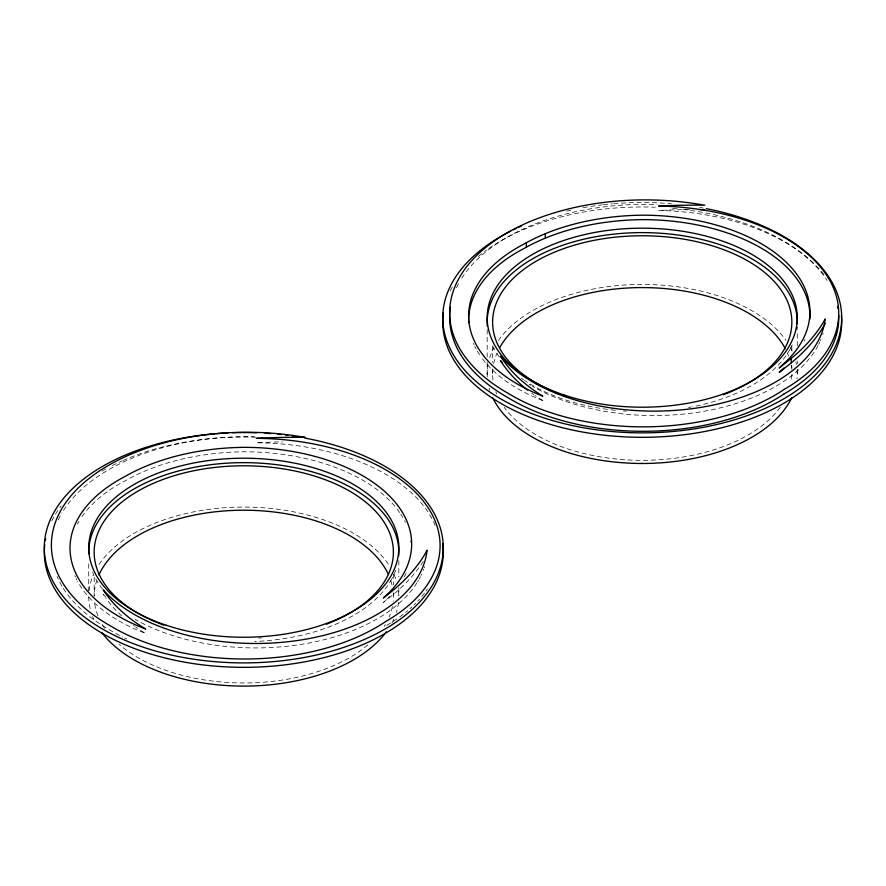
<?xml version="1.0" encoding="UTF-8"?>
<svg xmlns="http://www.w3.org/2000/svg" width="886" height="886" viewBox="0 0 886 886"><rect width="100%" height="100%" fill="white"/><g stroke="black" fill="none" stroke-linecap="round" stroke-linejoin="round"><path stroke-width="0.66" stroke-dasharray="4.43 3.32" d="M105.644 596.909L103.219 594.34L104.858 596.776A195.95 113.131 0 0 0 106.132 598.582M797.267 333.789L797.267 346.061M797.267 361.056L797.267 363.792M797.267 369.24L797.267 373.338M791.829 346.083L791.829 352.905M791.829 365.176L791.829 369.263M492.616 345.917L492.616 362.285M492.616 369.097L492.616 374.556M487.178 329.57L487.178 356.848M487.178 362.308L487.178 374.579M398.822 560.661L398.822 576.808M398.822 587.584L398.822 595.658A155.05 89.519 0 0 0 398.412 590.043M393.384 574.15L393.384 584.926M393.384 593L393.384 595.691M94.182 577.307L94.182 596.145A149.612 86.374 0 0 1 96.53 581.294M88.733 563.873L88.733 590.796M792.184 344.887A155.05 89.519 0 0 1 790.5 348.309M790.013 349.206A155.05 89.519 0 0 1 692.697 406.774M691.158 407.073A155.05 89.519 0 0 1 688.511 407.571M626.28 411.17A155.05 89.519 0 0 1 623.323 410.982M615.294 410.284A155.05 89.519 0 0 1 524.49 380.382M523.438 379.673A155.05 89.519 0 0 1 521.378 378.222M499.494 357.102A155.05 89.519 0 0 1 495.617 351.277M494.753 349.793A155.05 89.519 0 0 1 493.181 346.803M489.759 390.239A155.05 89.519 0 0 1 489.094 388.024M487.256 376.827A155.05 89.519 0 0 1 488.264 363.349M489.714 357.789A155.05 89.519 0 0 1 493.856 347.965M498.386 340.534A155.05 89.519 0 0 1 642.117 284.439A155.05 89.519 0 0 1 785.982 340.423M790.533 347.844A155.05 89.519 0 0 1 792.128 351.089M795.916 362.119A155.05 89.519 0 0 1 796.381 364.356M797.123 369.96A155.05 89.519 0 0 1 797.035 378.953M791.829 374.712A149.612 86.374 0 0 1 791.264 381.489M780.3 407.206A149.612 86.374 0 0 1 642.317 460.332A149.612 86.374 0 0 1 504.223 407.316M496.658 393.916A149.612 86.374 0 0 1 495.839 391.789M492.97 379.983A149.612 86.374 0 0 1 492.849 369.13M493.668 363.725A149.612 86.374 0 0 1 497.057 353.06M787.333 352.949A149.612 86.374 0 0 1 788.606 356.117M791.065 365.231A149.612 86.374 0 0 1 791.464 367.934M395.643 570.241A155.05 89.519 0 0 1 392.055 578.348M391.734 578.946A155.05 89.519 0 0 1 254.592 641.475M102.532 589.09A155.05 89.519 0 0 1 95.5 578.337M94.005 575.335A155.05 89.519 0 0 1 92.598 572.057M261.414 637.942A149.612 86.374 0 0 1 258.745 638.119M398.501 602.402A155.05 89.519 0 0 1 396.374 612.447M393.871 619.037A155.05 89.519 0 0 1 391.734 623.367M94.005 619.757A155.05 89.519 0 0 1 92.598 616.479M90.162 608.737A155.05 89.519 0 0 1 88.744 595.281M89.054 590.785A155.05 89.519 0 0 1 93.207 575.235M99.033 564.504A155.05 89.519 0 0 1 245.079 507.08A155.05 89.519 0 0 1 389.441 565.921M394.037 574.516A155.05 89.519 0 0 1 396.496 581.116M392.398 606.522A149.612 86.374 0 0 1 389.065 617.199M385.366 624.486A149.612 86.374 0 0 1 384.114 626.535M367.867 644.842A149.612 86.374 0 0 1 119.156 644.388M104.559 628.218A149.612 86.374 0 0 1 100.827 622.072M97.903 615.781A149.612 86.374 0 0 1 94.569 602.912M390.792 580.585A149.612 86.374 0 0 1 392 584.871M393.262 592.978A149.612 86.374 0 0 1 393.185 601.118M423.242 561.336A253.961 146.622 0 0 1 392.697 595.038L383.394 602.436L387.426 598.637A166.911 96.364 0 0 0 391.822 594.163M406.032 573.375A167.532 96.729 0 0 1 404.393 576.697M399.652 512.54A167.532 96.729 0 0 0 243.561 451.782A173.003 99.885 0 0 0 147.419 470.034L146.312 470.499A173.003 99.885 0 0 0 128.37 479.038L125.402 480.699A167.554 96.74 0 0 0 80.737 518.498M400.738 514.146A167.532 96.729 0 0 1 402.753 517.38M404.57 520.658A167.532 96.729 0 0 1 405.4 522.319M83.904 591.161A167.554 96.74 0 0 0 142.137 632.083L145.669 633.468A195.95 113.131 0 0 1 135.558 626.9M81.922 588.404A167.554 96.74 0 0 1 77.614 581.393M76.861 579.965A167.554 96.74 0 0 1 76.152 578.525M75.476 577.096A167.554 96.74 0 0 1 74.834 575.645M77.403 524.147A167.554 96.74 0 0 1 78.987 521.311M134.495 626.147A195.95 113.131 0 0 1 133.443 625.383M121.703 615.848A195.95 113.131 0 0 1 106.785 599.479M424.549 566.686A171.629 99.088 0 0 1 424.128 567.948M423.685 569.211A171.629 99.088 0 0 1 423.209 570.462M421.625 574.217A171.629 99.088 0 0 1 421.038 575.457M420.429 576.697A171.629 99.088 0 0 1 419.122 579.156M418.425 580.374A171.629 99.088 0 0 1 417.705 581.593M416.952 582.8A171.629 99.088 0 0 1 135.193 619.38M63.349 588.382A195.385 112.799 0 0 0 109.62 629.846A185.728 107.228 0 0 0 122.7 637.1M61.909 586.045A195.385 112.799 0 0 1 57.058 576.509M58.21 519.938A195.385 112.799 0 0 1 62.009 512.806M63.46 510.458A195.385 112.799 0 0 1 254.371 436.787M126.665 639.027A185.728 107.228 0 0 1 124.671 638.075M427.451 589.002A185.894 107.328 0 0 1 426.022 591.073M424.505 593.122A185.894 107.328 0 0 1 421.271 597.164M419.543 599.157A185.894 107.328 0 0 1 417.738 601.129M415.877 603.078A185.894 107.328 0 0 1 413.939 605.005M411.924 606.899A185.894 107.328 0 0 1 409.853 608.782M407.704 610.631A185.894 107.328 0 0 1 405.5 612.459M403.23 614.264A185.894 107.328 0 0 1 386.484 625.505M435.159 525.531A185.894 107.328 0 0 0 256.375 442.79L261.879 442.513A436.233 251.857 0 0 1 282.446 441.87M456.478 287.64A195.562 112.91 0 0 1 458.926 282.878M461.728 278.171A195.562 112.91 0 0 1 657.124 204.544M689.552 209.605A436.056 251.757 0 0 0 660.336 210.359L658.597 210.458A186.093 107.439 0 0 1 827.092 280.441M542.797 400.572A167.376 96.629 0 0 1 481.508 357.49M479.603 354.721A167.376 96.629 0 0 1 477.011 350.513M476.225 349.095A167.376 96.629 0 0 1 474.763 346.238M474.088 344.809A167.376 96.629 0 0 1 473.456 343.358M542.786 400.561A196.094 113.209 0 0 1 534.945 395.455M533.859 394.702A196.094 113.209 0 0 1 531.744 393.185M823.194 333.136A171.452 98.988 0 0 1 822.806 334.41M820.979 339.438A171.452 98.988 0 0 1 820.447 340.678M819.893 341.93A171.452 98.988 0 0 1 818.697 344.399M818.055 345.629A171.452 98.988 0 0 1 532.187 386.13M530.636 385.211A171.452 98.988 0 0 1 529.097 384.28M805.042 339.427A167.354 96.618 0 0 1 804.3 341.088M450.232 290.863A199.483 115.169 0 0 1 452.237 287.02M478.329 256.486A199.483 115.169 0 0 1 482.394 253.219M484.498 251.613A199.483 115.169 0 0 1 486.658 250.04M488.862 248.479A199.483 115.169 0 0 1 655.286 207.213M672.585 208.31A199.483 115.169 0 0 1 678.299 208.863M682.862 209.384A199.483 115.169 0 0 1 819.572 269.41M821.134 271.205A199.483 115.169 0 0 1 824.102 274.837M566.697 211.089A199.483 115.169 0 0 1 573.187 209.639M583.077 207.701A199.483 115.169 0 0 1 602.181 204.865M603.322 204.732A199.483 115.169 0 0 1 612.459 203.813M613.61 203.714A199.483 115.169 0 0 1 671.433 203.758M699.718 207.413A199.483 115.169 0 0 1 703.052 208.011M51.787 520.902A199.483 115.169 0 0 1 61.2 505.784M102.123 471.086A199.483 115.169 0 0 1 108.812 467.365M112.256 465.582A199.483 115.169 0 0 1 122.124 460.897M123.043 460.487A199.483 115.169 0 0 1 255.677 437.208"/><path stroke-width="1.33" d="M825.099 324.21L825.209 323.379M824.412 324.863L823.172 327A254.138 146.722 0 0 1 791.287 362.828L779.215 372.441L783.855 368.078M791.287 358.387L779.215 368L785.716 361.887A166.734 96.264 0 0 0 790.113 357.412A167.354 96.618 0 0 0 642.007 215.187A172.814 99.775 0 0 0 545.975 233.417L544.857 233.882A172.814 99.775 0 0 0 526.937 242.421L523.969 244.071A167.376 96.629 0 0 0 542.797 396.131A196.094 113.209 0 0 1 503.137 360.115L500.457 356.15L504.245 360.159A171.452 98.988 0 0 0 690.681 408.845A171.452 98.988 0 0 0 825.099 319.768L825.209 318.938L823.172 322.559A254.138 146.722 0 0 1 791.287 358.387L791.287 362.828M699.918 209.617L704.857 209.628M502.351 362.595L500.457 360.602L503.137 364.556A196.094 113.209 0 0 0 527.635 390.084M545.311 233.694L545.311 238.135M526.35 242.742L526.35 247.183M487.322 326.126A155.05 89.519 0 0 1 640.168 232.619A155.05 89.519 0 0 1 797.245 323.755M797.035 327.133A155.05 89.519 0 0 1 796.769 329.382M546.452 388.489A149.612 86.374 0 0 1 531.046 264.338A149.612 86.374 0 0 1 746.533 260.207A149.612 86.374 0 0 1 745.392 384.69M744.251 385.31A149.612 86.374 0 0 1 738.381 388.301M737.185 388.876A149.612 86.374 0 0 1 732.257 391.114M730.994 391.656A149.612 86.374 0 0 1 723.264 394.735M566.375 396.585A149.612 86.374 0 0 1 562.931 395.377M558.435 393.694A149.612 86.374 0 0 1 555.123 392.365M552.598 391.291A149.612 86.374 0 0 1 547.659 389.065M791.674 397.792A155.05 89.519 0 0 1 642.328 463.478A155.05 89.519 0 0 1 492.826 397.903M499.615 347.833A149.612 86.374 0 0 1 643.059 287.585A149.612 86.374 0 0 1 785.328 348.763M88.755 553.728A155.05 89.519 0 0 1 245.511 462.658A155.05 89.519 0 0 1 398.7 555.732M148.405 618.727A149.612 86.374 0 0 1 136.522 491.951A149.612 86.374 0 0 1 356.349 495.274A149.612 86.374 0 0 1 332.97 621.518M331.896 621.983A149.612 86.374 0 0 1 326.38 624.187M163.799 625.173A149.612 86.374 0 0 1 158.206 623.024M157.11 622.581A149.612 86.374 0 0 1 149.623 619.292M386.329 631.807A155.05 89.519 0 0 1 244.425 686.107A155.05 89.519 0 0 1 101.735 632.482M98.944 574.936A149.612 86.374 0 0 1 243.152 510.214A149.612 86.374 0 0 1 388.289 574.239M411.148 540.947A167.532 96.729 0 0 1 411.359 542.664M784.176 393.849A185.905 107.339 0 0 1 507.933 397.659A195.562 112.91 0 0 1 450.42 307.22M838.688 315.316A186.093 107.439 0 0 1 784.176 393.849M837.68 306.423A186.093 107.439 0 0 1 838.045 308.638M468.683 322.748A167.376 96.629 0 0 1 523.969 248.512L526.937 246.862A172.814 99.775 0 0 1 544.857 238.323L545.975 237.858A172.814 99.775 0 0 1 642.007 219.628A167.354 96.618 0 0 1 809.859 319.004M784.176 389.408A185.905 107.339 0 0 1 507.933 393.218A195.562 112.91 0 0 1 475.372 256.818A195.562 112.91 0 0 1 695.366 203.669L704.857 205.187L694.967 205.153A436.056 251.757 0 0 0 660.336 205.917L658.597 206.017A186.093 107.439 0 0 1 825.697 273.907A186.093 107.439 0 0 1 784.176 389.408M841.379 315.615A199.483 115.169 0 0 1 639.603 437.296A199.483 115.169 0 0 1 443.432 312.592M706.352 208.631A199.483 115.169 0 0 1 817.102 373.095A199.483 115.169 0 0 1 517.358 407.505A199.483 115.169 0 0 1 510.701 231.102M513.337 229.784A199.483 115.169 0 0 1 516.017 228.499M518.731 227.237A199.483 115.169 0 0 1 521.489 226.008M442.712 543.65A199.483 115.169 0 0 1 244.636 667.335A199.483 115.169 0 0 1 44.721 544.635M45.308 540.626A199.483 115.169 0 0 1 45.684 538.633M304.607 438.049A199.483 115.169 0 0 1 398.611 620.344A199.483 115.169 0 0 1 70.293 604.584A199.483 115.169 0 0 1 215.165 433.752M216.317 433.653A199.483 115.169 0 0 1 227.846 432.933M232.486 432.745A199.483 115.169 0 0 1 256.84 432.811M264.936 433.21A199.483 115.169 0 0 1 270.695 433.619M277.573 434.229A199.483 115.169 0 0 1 280.995 434.583M285.547 435.115A199.483 115.169 0 0 1 287.817 435.403M292.336 436.023A199.483 115.169 0 0 1 294.584 436.355M297.94 436.887A199.483 115.169 0 0 1 300.166 437.263M427.052 550.306L426.842 552.044A171.629 99.088 0 0 1 292.28 641.209A171.629 99.088 0 0 1 105.644 592.468L103.219 589.899L104.858 592.335A195.95 113.131 0 0 0 145.669 629.027L142.137 627.642A167.554 96.74 0 0 1 125.402 476.258L128.37 474.597A173.003 99.885 0 0 1 146.312 466.058L147.43 465.593A173.003 99.885 0 0 1 243.561 447.341A167.532 96.729 0 0 1 391.822 589.722A166.911 96.364 0 0 1 387.426 594.196L383.394 597.995L392.697 590.585A253.961 146.622 0 0 0 424.56 554.78L427.052 550.306M261.879 438.072L256.375 438.337A185.894 107.328 0 0 1 426.376 505.197A185.894 107.328 0 0 1 385.587 621.595A185.728 107.228 0 0 1 109.62 625.405A195.385 112.799 0 0 1 77.082 489.138A195.385 112.799 0 0 1 296.876 436.034L305.05 437.341L296.533 437.307A436.233 251.857 0 0 0 261.879 438.072M564.692 395.211A155.05 89.519 0 0 0 797.267 317.697A155.05 89.519 0 0 0 564.703 240.161A155.05 89.519 0 0 0 564.692 395.211M166.247 625.25A155.05 89.519 0 0 0 398.833 547.736A155.05 89.519 0 0 0 166.258 470.2A155.05 89.519 0 0 0 166.247 625.25"/></g></svg>
